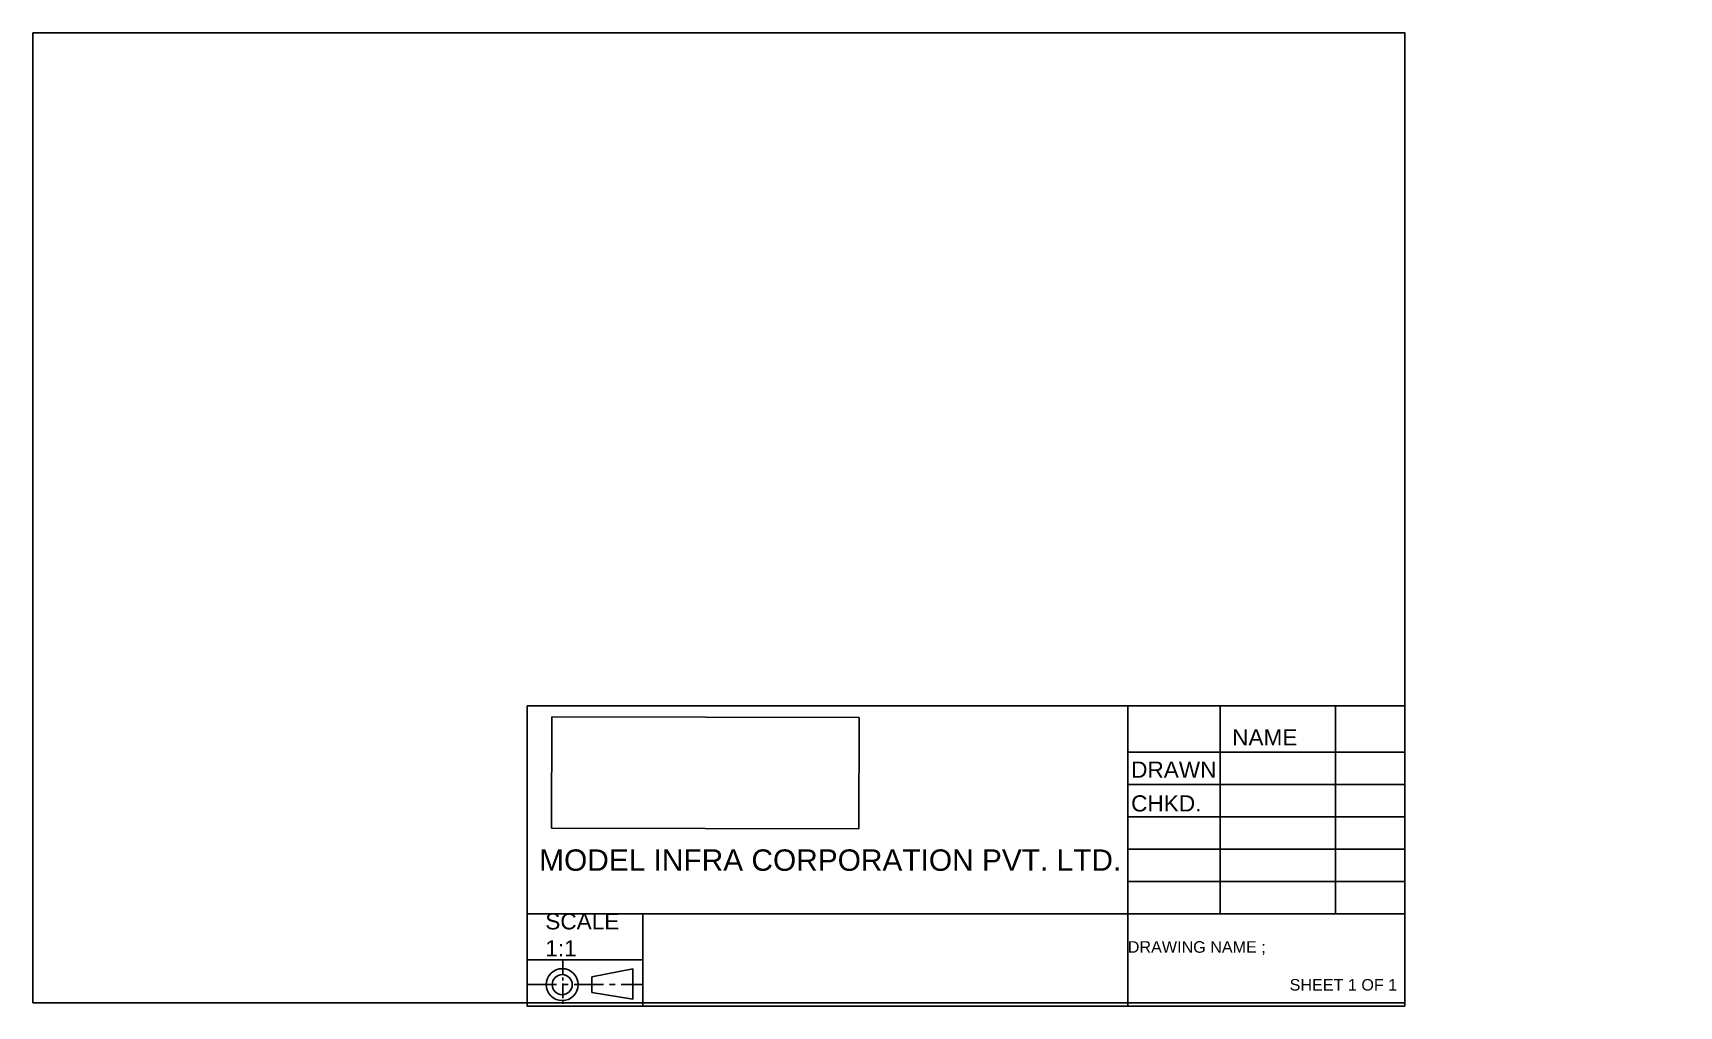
# Model space of a CAD drawing. Header units: millimetres. Extents: x 1935 to 2292, y 1908 to 2119.
import ezdxf

# ---------------------------------------------------------------- set-up
doc = ezdxf.new("R2010")
doc.units = ezdxf.units.MM
doc.linetypes.add('CENTER', pattern=[50.8, 31.75, -6.35, 6.35, -6.35])
doc.styles.get("Standard").update_dxf_attribs({"font": 'arial.ttf'})
picture_1 = doc.add_image_def('image1.jpeg', size_in_pixel=(334, 121))

msp = doc.modelspace()

# ---------------------------------------------------------------- linework, layer by layer
for p, q in [((2232.19, 1973.37), (2042.19, 1973.37)), ((2042.19, 1973.37), (2042.19, 1908.37)), ((2172.19, 1908.37), (2172.19, 1973.37)), ((2192.19, 1928.37), (2192.19, 1973.37)), ((2217.19, 1928.37), (2217.19, 1973.37)), ((2232.19, 1908.37), (2232.19, 1973.37)), ((2232.19, 1963.37), (2172.19, 1963.37)), ((2232.19, 1956.37), (2172.19, 1956.37)), ((2232.19, 1949.37), (2172.19, 1949.37)), ((2232.19, 1942.37), (2172.19, 1942.37)), ((2232.19, 1935.37), (2172.19, 1935.37)), ((2042.19, 1928.37), (2232.19, 1928.37)), ((2067.19, 1928.37), (2067.19, 1908.37)), ((2042.19, 1918.37), (2067.19, 1918.37)), ((2056.17, 1914.73), (2065.02, 1916.46)), ((2056.17, 1911.28), (2056.17, 1914.73)), ((2065.02, 1909.86), (2056.17, 1911.28)), ((2042.19, 1908.37), (2232.19, 1908.37))]:
    msp.add_line(p, q)
at = {"color": 41, "linetype": 'CENTER', "ltscale": 0.1, "true_color": 0xf4ee51}
msp.add_line((2049.87, 1918.37), (2049.87, 1908.37), dxfattribs=at)
at = {"color": 41, "linetype": 'CENTER', "ltscale": 0.2, "true_color": 0xf4ee51}
msp.add_line((2042.19, 1913.01), (2067.19, 1913.01), dxfattribs=at)
at = {"color": 52, "true_color": 0xc8c92d}
msp.add_lwpolyline([(1935.19, 1909.06), (2232.19, 1909.06), (2232.19, 2119.06), (1935.19, 2119.06)], close=True, dxfattribs=at)
msp.add_lwpolyline([(2065.02, 1916.46), (2065.02, 1913.01), (2065.02, 1909.86)])
for radius in [3.46, 2.17]:
    msp.add_circle((2049.77, 1913.01), radius)

# ---------------------------------------------------------------- texts
at = {"attachment_point": 1}
for s, width, gutter_width, heights, insert, char_height in [('NAME', 10, 50, [1.65], (2194.78, 1968.31), 3.5), ('DRAWN', 10, 50, [1.65], (2172.92, 1961.31), 3.5), ('CHKD.', 10, 50, [1.65], (2172.92, 1954), 3.5), ('SCALE\\P1:1', 25, 12.5, [14.43], (2046.1, 1928.47), 3.5), ('DRAWING NAME ;', 60, 12.5, [0], (2172.19, 1922.42), 2.5)]:
    msp.add_mtext_dynamic_manual_height_columns(s, width=width, gutter_width=gutter_width, heights=heights, dxfattribs=dict(at, insert=insert, char_height=char_height))
at = {"color": 30, "linetype": 'CENTER', "true_color": 0xf26722, "insert": (2044.78, 1942.29), "char_height": 4.6253, "attachment_point": 1}
msp.add_mtext_dynamic_manual_height_columns('MODEL INFRA CORPORATION PVT. LTD.', width=229.0178, gutter_width=23.13, heights=[0], dxfattribs=at)
at = {"linetype": 'CENTER', "insert": (2207.23, 1914.23), "char_height": 2.5, "attachment_point": 1}
msp.add_mtext_dynamic_manual_height_columns('SHEET 1 OF 1', width=31.8876, gutter_width=12.5, heights=[0], dxfattribs=at)

# ---------------------------------------------------------------- pictures from other files: only their frames are drawn
image = msp.add_image(picture_1, insert=(2047.44, 1946.91), size_in_units=(66.55, 24.11), rotation=-0.1331)
image.dxf.flags = 7

doc.saveas('drawing.dxf')
